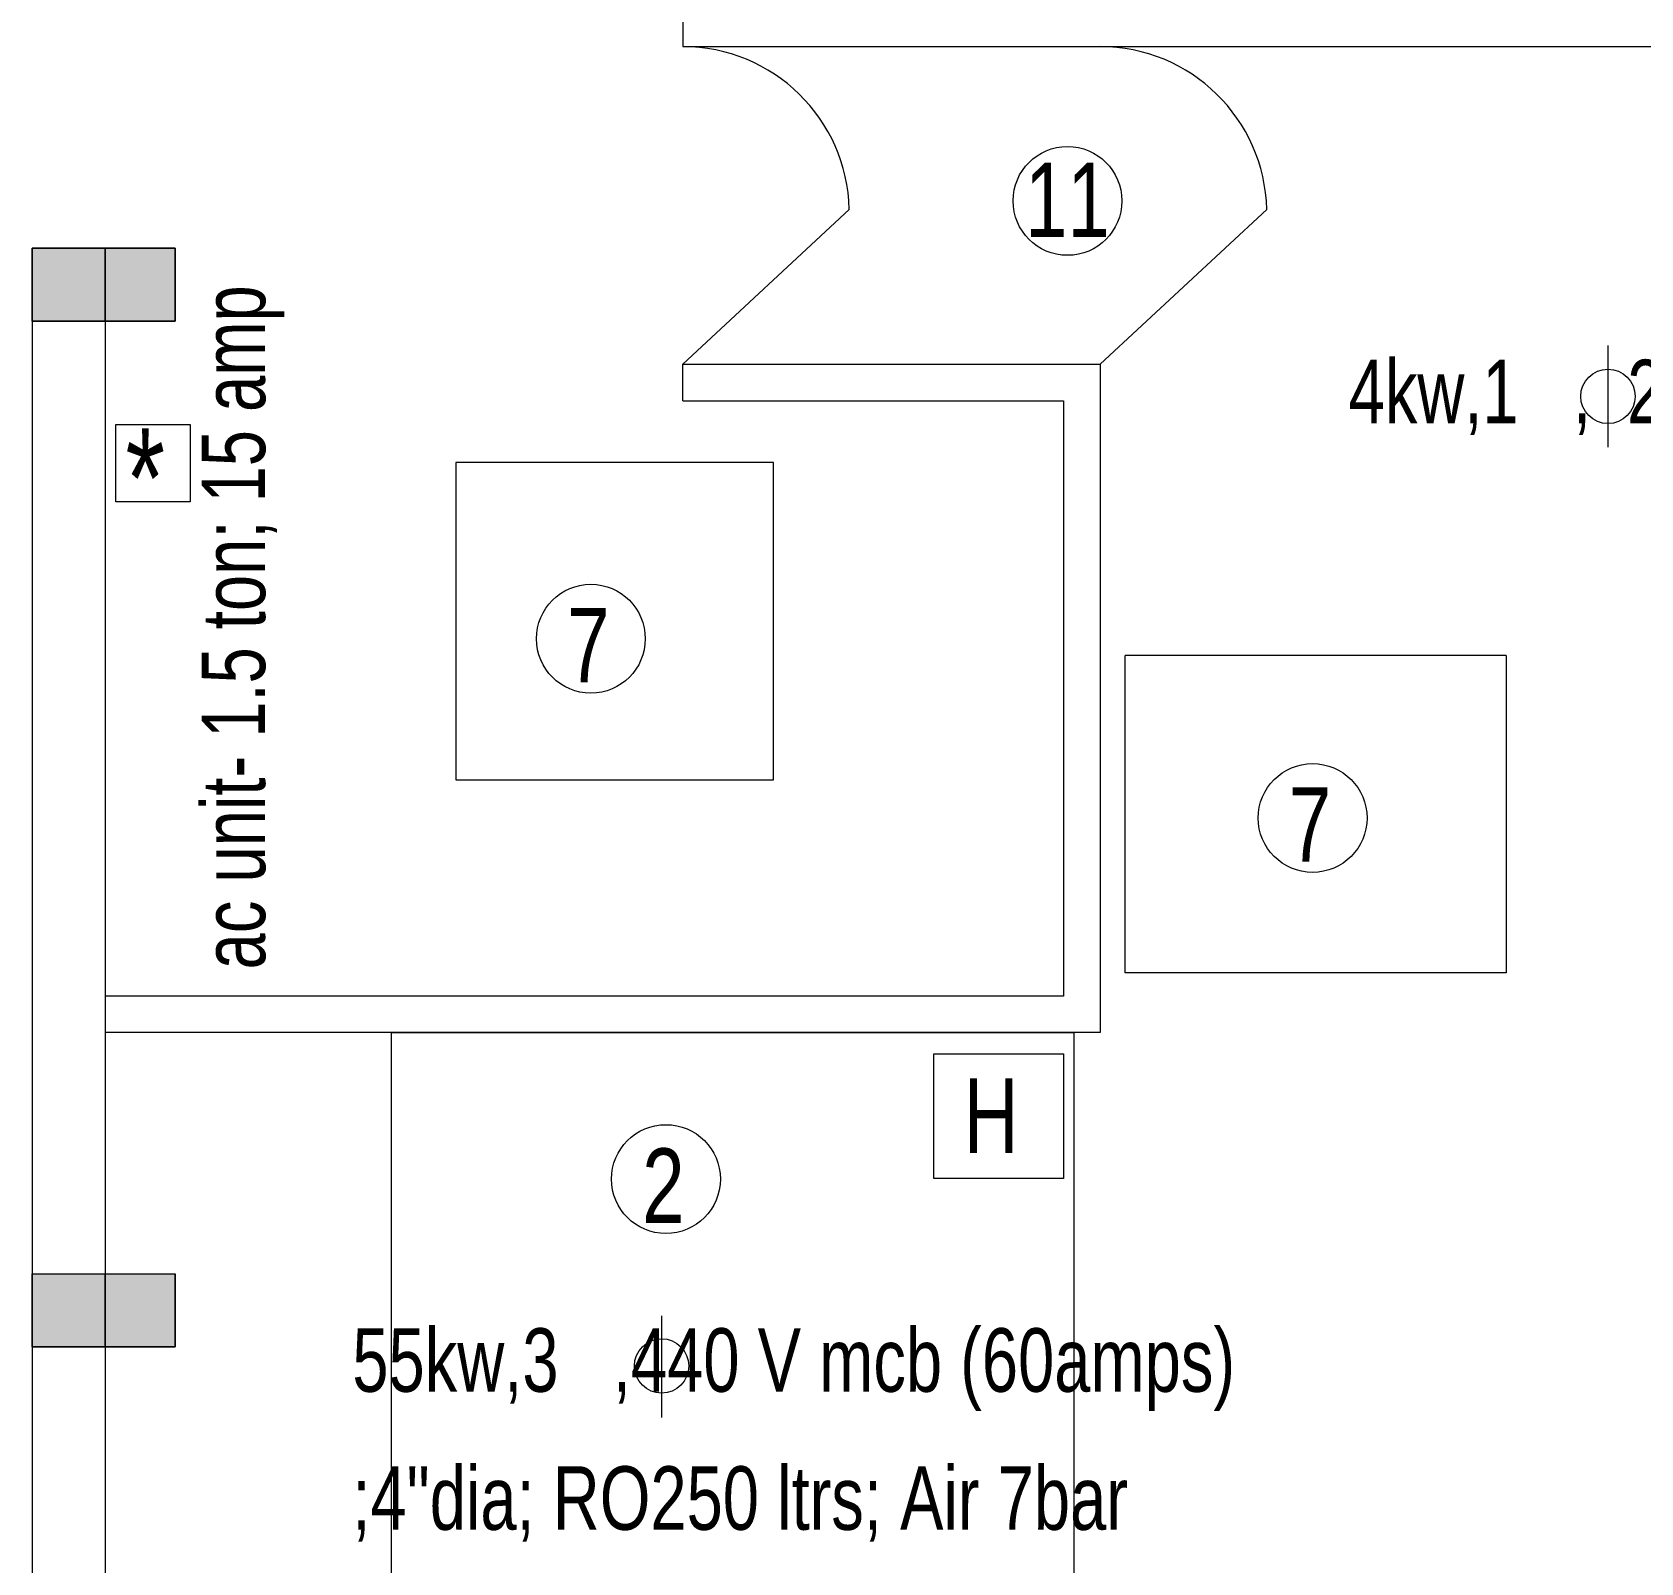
# Model space of a CAD drawing. Header units: metres. Extents: x 191982 to 427160, y -8904 to 80370.
# Drawn here: x 327170 to 332237, y 44442 to 49262 of the extents above; entities that cross this region are included whole.
import ezdxf

# ---------------------------------------------------------------- set-up
doc = ezdxf.new("R2010")
doc.units = ezdxf.units.M
doc.header["$LTSCALE"] = 700
doc.header["$MEASUREMENT"] = 0
doc.layers.get('0').update_dxf_attribs({"lineweight": 9})
for name, color, linetype, lineweight in [('elevations', 22, 'Continuous', 9), ('MAIN GATE', 7, 'Continuous', 9), ('NEW PLANS', 7, 'Continuous', 9)]:
    doc.layers.add(name, color=color, linetype=linetype, lineweight=lineweight)
doc.styles.get("Standard").update_dxf_attribs({"font": 'swisscl.ttf'})

msp = doc.modelspace()

# ---------------------------------------------------------------- hatches: boundary and pattern name
at = {"layer": 'NEW PLANS'}
for points in [[(327169.9035538616, 48581.69229437821), (327169.9035538616, 48351.69229437844), (327399.9035538616, 48351.69229437844), (327399.9035538616, 48581.69229437821)], [(327399.9035538616, 48581.69229437821), (327399.9035538616, 48351.69229437844), (327169.9035538616, 48351.69229437844), (327169.9035538616, 48581.69229437843)], [(327399.9035538616, 48581.69229437821), (327399.9035538616, 48351.69229437844), (327169.9035538616, 48351.69229437844), (327169.9035538616, 48581.69229437843)], [(327389.9035538616, 48581.69229437821), (327169.9035538616, 48581.69229437821), (327169.9035538616, 48351.69229437844), (327389.9035538616, 48351.69229437844)], [(327389.9035538616, 48581.69229437821), (327169.9035538616, 48581.69229437821), (327169.9035538616, 48351.69229437822), (327389.9035538616, 48351.69229437822)], [(327399.9035538616, 48581.69229437821), (327399.9035538616, 48351.69229437844), (327169.9035538616, 48351.69229437844), (327169.9035538616, 48581.69229437821)], [(327399.9035538616, 48581.69229437821), (327399.9035538616, 48351.69229437844), (327169.9035538616, 48351.69229437844), (327169.9035538616, 48581.69229437821)], [(327399.9035538616, 48581.69229437821), (327399.9035538616, 48351.69229437822), (327169.9035538616, 48351.69229437822), (327169.9035538616, 48581.69229437821)], [(327389.9035538616, 48581.69229437821), (327169.9035538616, 48581.69229437821), (327169.9035538616, 48351.69229437844), (327389.9035538616, 48351.69229437844)], [(327389.9035538616, 48581.69229437821), (327169.9035538616, 48581.69229437821), (327169.9035538616, 48351.69229437844), (327389.9035538616, 48351.69229437844)], [(327399.9035538616, 48581.69229437821), (327399.9035538616, 48351.69229437844), (327169.9035538616, 48351.69229437844), (327169.9035538616, 48581.69229437821)], [(327399.9035538616, 48581.69229437821), (327399.9035538616, 48351.69229437822), (327169.9035538616, 48351.69229437822), (327169.9035538616, 48581.69229437821)], [(327389.9035538616, 48581.69229437821), (327169.9035538616, 48581.69229437821), (327169.9035538616, 48351.69229437844), (327389.9035538616, 48351.69229437844)], [(327389.9035538616, 48581.69229437821), (327169.9035538616, 48581.69229437821), (327169.9035538616, 48351.69229437844), (327389.9035538616, 48351.69229437844)], [(327389.9035538616, 48581.69229437821), (327389.9035538616, 48351.69229437844), (327619.9035538616, 48351.69229437844), (327619.9035538616, 48581.69229437821)], [(327389.9035538616, 48581.69229437821), (327389.9035538616, 48351.69229437822), (327619.9035538616, 48351.69229437844), (327619.9035538616, 48581.69229437821)], [(327389.9035538616, 48581.69229437821), (327389.9035538616, 48351.69229437844), (327619.9035538616, 48351.69229437844), (327619.9035538616, 48581.69229437821)], [(327389.9035538616, 48581.69229437821), (327389.9035538616, 48351.69229437844), (327619.9035538616, 48351.69229437844), (327619.9035538616, 48581.69229437821)], [(327389.9035538616, 48581.69229437821), (327389.9035538616, 48351.69229437844), (327619.9035538616, 48351.69229437844), (327619.9035538616, 48581.69229437821)], [(327389.9035538616, 48581.69229437821), (327389.9035538616, 48351.69229437844), (327619.9035538616, 48351.69229437844), (327619.9035538616, 48581.69229437821)], [(327399.9035538616, 48581.69229437821), (327399.9035538616, 48351.69229437844), (327619.9035538616, 48351.69229437844), (327619.9035538616, 48581.69229437821)], [(327619.9035538616, 48581.69229437821), (327619.9035538616, 48351.69229437844), (327399.9035538616, 48351.69229437844), (327399.9035538616, 48581.69229437843)], [(327619.9035538616, 48581.69229437821), (327619.9035538616, 48351.69229437844), (327399.9035538616, 48351.69229437844), (327399.9035538616, 48581.69229437843)], [(327619.9035538616, 48581.69229437821), (327619.9035538616, 48351.69229437844), (327399.9035538616, 48351.69229437844), (327399.9035538616, 48581.69229437821)], [(327619.9035538616, 48581.69229437821), (327619.9035538616, 48351.69229437844), (327399.9035538616, 48351.69229437844), (327399.9035538616, 48581.69229437821)], [(327619.9035538616, 48581.69229437821), (327619.9035538616, 48351.69229437822), (327399.9035538616, 48351.69229437822), (327399.9035538616, 48581.69229437821)], [(327619.9035538616, 48581.69229437821), (327619.9035538616, 48351.69229437844), (327399.9035538616, 48351.69229437844), (327399.9035538616, 48581.69229437821)], [(327619.9035538616, 48581.69229437821), (327619.9035538616, 48351.69229437822), (327399.9035538616, 48351.69229437822), (327399.9035538616, 48581.69229437821)], [(327169.9035538616, 45351.69229437844), (327169.9035538616, 45121.69229437843), (327399.9035538616, 45121.69229437843), (327399.9035538616, 45351.69229437844)], [(327169.9035538616, 45351.69229437822), (327169.9035538616, 45121.69229437821), (327399.9035538616, 45121.69229437821), (327399.9035538616, 45351.69229437822)], [(327169.9035538616, 45351.69229437844), (327169.9035538616, 45121.69229437843), (327399.9035538616, 45121.69229437843), (327399.9035538616, 45351.69229437844)], [(327399.9035538616, 45351.69229437844), (327399.9035538616, 45121.69229437843), (327619.9035538616, 45121.69229437843), (327619.9035538616, 45351.69229437844)], [(327399.9035538616, 45351.69229437822), (327399.9035538616, 45121.69229437821), (327619.9035538616, 45121.69229437821), (327619.9035538616, 45351.69229437822)], [(327399.9035538616, 45351.69229437844), (327399.9035538616, 45121.69229437843), (327619.9035538616, 45121.69229437843), (327619.9035538616, 45351.69229437844)]]:
    msp.add_hatch(color=256, dxfattribs=at).paths.add_polyline_path(points)

# ---------------------------------------------------------------- linework, layer by layer
msp.add_lwpolyline([(330009.8515458884, 46044.44860192123), (330418.6860149684, 46044.44860192123), (330418.6860149684, 45652.19558853064), (330009.8515458884, 45652.19558853064)], close=True)
at = {"layer": 'elevations'}
for p, q in [((328504.5061536016, 47907.37099335614), (328504.5061536016, 46907.37099335613)), ((329504.5061536016, 47907.37099335614), (328504.5061536016, 47907.37099335614)), ((329504.5061536016, 46907.37099335613), (329504.5061536016, 47907.37099335614)), ((330612.8145805778, 46299.46178635947), (330612.8145805778, 47299.46178635946)), ((331812.8145805778, 47299.46178635946), (330612.8145805778, 47299.46178635946)), ((331812.8145805778, 47299.46178635946), (331812.8145805778, 46299.46178635947)), ((328504.5061536016, 46907.37099335613), (329504.5061536016, 46907.37099335613)), ((331812.8145805778, 46299.46178635947), (330612.8145805778, 46299.46178635947)), ((328301.0376516762, 46111.68200158714), (330451.0376517358, 46111.68200158714)), ((328301.0376516762, 46111.68200158714), (328301.0376516762, 43961.68200158714)), ((330451.0376517358, 46111.68200158714), (330451.0376517358, 43961.68200158714))]:
    msp.add_line(p, q, dxfattribs=at)
at = {"layer": 'MAIN GATE'}
for p, q in [((329218.8753231349, 49331.69229437821), (329218.8753231349, 49216.69229437822)), ((329218.8753231349, 49216.69229437822), (333629.9035539212, 49216.69229437822)), ((329218.8753231349, 48216.69229437821), (329743.7264925422, 48704.19229437821)), ((330533.8753231349, 48216.69229437797), (331058.7264925422, 48704.19229437799)), ((332133.301883656, 48275.50421533747), (332133.301883656, 47955.00878330754)), ((329218.8753231349, 48216.69229437821), (330533.8753231349, 48216.69229437821)), ((329218.8753231349, 48101.69229437821), (329218.8753231349, 48216.69229437821)), ((330533.8753231349, 48216.69229437821), (330533.8753231349, 46111.68200158714)), ((329218.8753231349, 48101.69229437821), (330418.8753231945, 48101.69229437821)), ((330418.8753231945, 48101.69229437821), (330418.8753231945, 46226.68200158714)), ((330418.8753231945, 46226.68200158714), (327399.9035538616, 46226.68200158714)), ((330533.8753231349, 46111.68200158714), (327399.9035538616, 46111.68200158714)), ((329152.4881104412, 45220.00051358984), (329152.4881104412, 44899.50508155991))]:
    msp.add_line(p, q, dxfattribs=at)
msp.add_lwpolyline([(327433.5164170446, 48026.74893399388), (327667.833901185, 48026.74893399388), (327667.833901185, 47783.46085649441), (327433.5164170446, 47783.46085649441)], close=True, dxfattribs=at)
for centre, radius in [((330430.9797913613, 48730.90514438404), 171.3808938954062), ((332133.3018835964, 48115.25741144842), 85.6947291113954), ((328929.694666523, 47351.98418410416), 171.3808938954062), ((331203.0776335778, 46787.45694851586), 171.3808938954062), ((329166.1334736528, 45650.28552587763), 171.3808938954062), ((329152.4881104412, 45061.88605417511), 85.6947291113954)]:
    msp.add_circle(centre, radius, dxfattribs=at)
for centre in [(329218.8753231349, 48691.69229437821), (330533.8753231349, 48691.69229437799)]:
    msp.add_arc(centre, 525.0000000000057, 1.364314150717008, 90, dxfattribs=at)
at = {"layer": 'NEW PLANS'}
for p, q in [((327169.9035538616, 48581.69229437843), (327169.9035538616, 41141.69229437844)), ((327169.9035538616, 48351.69229437844), (327169.9035538616, 48581.69229437843)), ((327169.9035538616, 48581.69229437843), (327619.9035538616, 48581.69229437843)), ((327169.9035538616, 48581.69229437843), (327619.9035538616, 48581.69229437843)), ((327169.9035538616, 48581.69229437843), (327619.9035538616, 48581.69229437843)), ((327169.9035538616, 48581.69229437843), (327619.9035538616, 48581.69229437843)), ((327169.9035538616, 48581.69229437843), (327619.9035538616, 48581.69229437843)), ((327169.9035538616, 48581.69229437843), (327619.9035538616, 48581.69229437843)), ((327169.9035538616, 48581.69229437843), (327619.9035538616, 48581.69229437843)), ((327169.9035538616, 48581.69229437843), (327619.9035538616, 48581.69229437843)), ((327169.9035538616, 48581.69229437843), (327619.9035538616, 48581.69229437843)), ((327169.9035538616, 48581.69229437843), (327619.9035538616, 48581.69229437843)), ((327169.9035538616, 48581.69229437843), (327619.9035538616, 48581.69229437843)), ((327169.9035538616, 48581.69229437843), (327619.9035538616, 48581.69229437843)), ((327169.9035538616, 48581.69229437821), (327619.9035538616, 48581.69229437821)), ((327169.9035538616, 48581.69229437821), (327619.9035538616, 48581.69229437821)), ((327169.9035538616, 48581.69229437821), (327619.9035538616, 48581.69229437821)), ((327169.9035538616, 48581.69229437821), (327619.9035538616, 48581.69229437821)), ((327169.9035538616, 48581.69229437821), (327619.9035538616, 48581.69229437821)), ((327169.9035538616, 48351.69229437844), (327169.9035538616, 48581.69229437821)), ((327169.9035538616, 48351.69229437822), (327169.9035538616, 48581.69229437821)), ((327619.9035538616, 48581.69229437843), (327169.9035538616, 48581.69229437821)), ((327619.9035538616, 48581.69229437821), (327169.9035538616, 48581.69229437821)), ((327619.9035538616, 48581.69229437821), (327169.9035538616, 48581.69229437821)), ((327619.9035538616, 48581.69229437843), (327169.9035538616, 48581.69229437821)), ((327619.9035538616, 48581.69229437821), (327169.9035538616, 48581.69229437821)), ((327619.9035538616, 48581.69229437821), (327169.9035538616, 48581.69229437821)), ((327619.9035538616, 48581.69229437821), (327169.9035538616, 48581.69229437821)), ((327619.9035538616, 48581.69229437821), (327169.9035538616, 48581.69229437821)), ((327619.9035538616, 48581.69229437821), (327169.9035538616, 48581.69229437821)), ((327169.9035538616, 48581.69229437821), (327619.9035538616, 48581.69229437821)), ((327619.9035538616, 48581.69229437821), (327169.9035538616, 48581.69229437821)), ((327619.9035538616, 48581.69229437821), (327169.9035538616, 48581.69229437821)), ((327169.9035538616, 48351.69229437844), (327169.9035538616, 48581.69229437821)), ((327169.9035538616, 48351.69229437844), (327169.9035538616, 48581.69229437821)), ((327619.9035538616, 48581.69229437821), (327169.9035538616, 48581.69229437821)), ((327619.9035538616, 48581.69229437821), (327169.9035538616, 48581.69229437821)), ((327619.9035538616, 48581.69229437821), (327169.9035538616, 48581.69229437821)), ((327619.9035538616, 48581.69229437821), (327169.9035538616, 48581.69229437821)), ((327169.9035538616, 48581.69229437821), (327619.9035538616, 48581.69229437821)), ((327619.9035538616, 48581.69229437821), (327169.9035538616, 48581.69229437821)), ((327619.9035538616, 48581.69229437821), (327169.9035538616, 48581.69229437821)), ((327169.9035538616, 48351.69229437844), (327169.9035538616, 48581.69229437821)), ((327169.9035538616, 48351.69229437844), (327169.9035538616, 48581.69229437821)), ((327399.9035538616, 48581.69229437843), (327399.9035538616, 41141.69229437844)), ((327399.9035538616, 48351.69229437844), (327399.9035538616, 48581.69229437843)), ((327619.9035538616, 48351.69229437844), (327619.9035538616, 48581.69229437821)), ((327619.9035538616, 48351.69229437844), (327619.9035538616, 48581.69229437843)), ((327619.9035538616, 48351.69229437844), (327619.9035538616, 48581.69229437843)), ((327619.9035538616, 48351.69229437844), (327619.9035538616, 48581.69229437821)), ((327619.9035538616, 48351.69229437844), (327619.9035538616, 48581.69229437821)), ((327619.9035538616, 48351.69229437822), (327619.9035538616, 48581.69229437821)), ((327619.9035538616, 48351.69229437844), (327619.9035538616, 48581.69229437821)), ((327619.9035538616, 48351.69229437822), (327619.9035538616, 48581.69229437821)), ((327169.9035538616, 48351.69229437844), (327619.9035538616, 48351.69229437844)), ((327169.9035538616, 48351.69229437844), (327619.9035538616, 48351.69229437844)), ((327169.9035538616, 48351.69229437844), (327619.9035538616, 48351.69229437844)), ((327169.9035538616, 48351.69229437844), (327619.9035538616, 48351.69229437844)), ((327169.9035538616, 48351.69229437844), (327619.9035538616, 48351.69229437844)), ((327169.9035538616, 48351.69229437844), (327619.9035538616, 48351.69229437844)), ((327169.9035538616, 48351.69229437844), (327619.9035538616, 48351.69229437844)), ((327169.9035538616, 48351.69229437844), (327619.9035538616, 48351.69229437844)), ((327169.9035538616, 48351.69229437844), (327619.9035538616, 48351.69229437844)), ((327169.9035538616, 48351.69229437844), (327619.9035538616, 48351.69229437844)), ((327169.9035538616, 48351.69229437844), (327619.9035538616, 48351.69229437844)), ((327169.9035538616, 48351.69229437844), (327619.9035538616, 48351.69229437844)), ((327169.9035538616, 48351.69229437844), (327619.9035538616, 48351.69229437844)), ((327169.9035538616, 48351.69229437844), (327619.9035538616, 48351.69229437844)), ((327169.9035538616, 48351.69229437844), (327619.9035538616, 48351.69229437844)), ((327169.9035538616, 48351.69229437844), (327619.9035538616, 48351.69229437844)), ((327169.9035538616, 48351.69229437844), (327619.9035538616, 48351.69229437844)), ((327619.9035538616, 48351.69229437844), (327169.9035538616, 48351.69229437844)), ((327619.9035538616, 48351.69229437844), (327169.9035538616, 48351.69229437844)), ((327619.9035538616, 48351.69229437844), (327169.9035538616, 48351.69229437844)), ((327619.9035538616, 48351.69229437844), (327169.9035538616, 48351.69229437844)), ((327619.9035538616, 48351.69229437822), (327169.9035538616, 48351.69229437844)), ((327619.9035538616, 48351.69229437844), (327169.9035538616, 48351.69229437844)), ((327619.9035538616, 48351.69229437844), (327169.9035538616, 48351.69229437844)), ((327619.9035538616, 48351.69229437844), (327169.9035538616, 48351.69229437844)), ((327619.9035538616, 48351.69229437844), (327169.9035538616, 48351.69229437844)), ((327619.9035538616, 48351.69229437822), (327169.9035538616, 48351.69229437822)), ((327619.9035538616, 48351.69229437822), (327169.9035538616, 48351.69229437822)), ((327619.9035538616, 48351.69229437844), (327169.9035538616, 48351.69229437844)), ((327619.9035538616, 48351.69229437844), (327169.9035538616, 48351.69229437844)), ((327619.9035538616, 48351.69229437844), (327169.9035538616, 48351.69229437844)), ((327619.9035538616, 48351.69229437844), (327169.9035538616, 48351.69229437844)), ((327619.9035538616, 48351.69229437822), (327169.9035538616, 48351.69229437822)), ((327619.9035538616, 48351.69229437822), (327169.9035538616, 48351.69229437822)), ((327169.9035538616, 45121.69229437843), (327169.9035538616, 45351.69229437844)), ((327169.9035538616, 45351.69229437844), (327619.9035538616, 45351.69229437844)), ((327169.9035538616, 45351.69229437844), (327619.9035538616, 45351.69229437844)), ((327169.9035538616, 45351.69229437844), (327619.9035538616, 45351.69229437844)), ((327169.9035538616, 45351.69229437844), (327619.9035538616, 45351.69229437844)), ((327169.9035538616, 45351.69229437844), (327619.9035538616, 45351.69229437844)), ((327169.9035538616, 45351.69229437844), (327619.9035538616, 45351.69229437844)), ((327169.9035538616, 45351.69229437844), (327619.9035538616, 45351.69229437844)), ((327169.9035538616, 45351.69229437844), (327619.9035538616, 45351.69229437844)), ((327169.9035538616, 45351.69229437844), (327619.9035538616, 45351.69229437844)), ((327169.9035538616, 45351.69229437844), (327619.9035538616, 45351.69229437844)), ((327169.9035538616, 45351.69229437844), (327619.9035538616, 45351.69229437844)), ((327169.9035538616, 45351.69229437844), (327619.9035538616, 45351.69229437844)), ((327169.9035538616, 45351.69229437844), (327619.9035538616, 45351.69229437844)), ((327169.9035538616, 45121.69229437843), (327169.9035538616, 45351.69229437844)), ((327169.9035538616, 45351.69229437844), (327619.9035538616, 45351.69229437844)), ((327169.9035538616, 45351.69229437844), (327619.9035538616, 45351.69229437844)), ((327169.9035538616, 45351.69229437844), (327619.9035538616, 45351.69229437844)), ((327169.9035538616, 45351.69229437844), (327619.9035538616, 45351.69229437844)), ((327169.9035538616, 45351.69229437822), (327619.9035538616, 45351.69229437822)), ((327169.9035538616, 45351.69229437822), (327619.9035538616, 45351.69229437822)), ((327169.9035538616, 45351.69229437822), (327619.9035538616, 45351.69229437822)), ((327169.9035538616, 45351.69229437822), (327619.9035538616, 45351.69229437844)), ((327169.9035538616, 45351.69229437822), (327619.9035538616, 45351.69229437822)), ((327169.9035538616, 45351.69229437822), (327619.9035538616, 45351.69229437844)), ((327169.9035538616, 45351.69229437822), (327619.9035538616, 45351.69229437822)), ((327169.9035538616, 45351.69229437822), (327619.9035538616, 45351.69229437822)), ((327169.9035538616, 45351.69229437822), (327619.9035538616, 45351.69229437822)), ((327169.9035538616, 45121.69229437843), (327169.9035538616, 45351.69229437844)), ((327169.9035538616, 45351.69229437844), (327619.9035538616, 45351.69229437844)), ((327169.9035538616, 45351.69229437844), (327619.9035538616, 45351.69229437844)), ((327169.9035538616, 45351.69229437844), (327619.9035538616, 45351.69229437844)), ((327169.9035538616, 45351.69229437844), (327619.9035538616, 45351.69229437844)), ((327169.9035538616, 45351.69229437844), (327619.9035538616, 45351.69229437844)), ((327169.9035538616, 45351.69229437844), (327619.9035538616, 45351.69229437844)), ((327169.9035538616, 45351.69229437844), (327619.9035538616, 45351.69229437844)), ((327169.9035538616, 45351.69229437844), (327619.9035538616, 45351.69229437844)), ((327169.9035538616, 45351.69229437844), (327619.9035538616, 45351.69229437844)), ((327169.9035538616, 45351.69229437844), (327619.9035538616, 45351.69229437844)), ((327399.9035538616, 45121.69229437843), (327399.9035538616, 45351.69229437844)), ((327399.9035538616, 45121.69229437843), (327399.9035538616, 45351.69229437844)), ((327399.9035538616, 45121.69229437843), (327399.9035538616, 45351.69229437844)), ((327619.9035538616, 45121.69229437843), (327619.9035538616, 45351.69229437844)), ((327619.9035538616, 45121.69229437821), (327619.9035538616, 45351.69229437822)), ((327619.9035538616, 45121.69229437843), (327619.9035538616, 45351.69229437844)), ((327169.9035538616, 45121.69229437843), (327619.9035538616, 45121.69229437843)), ((327169.9035538616, 45121.69229437843), (327619.9035538616, 45121.69229437843)), ((327169.9035538616, 45121.69229437843), (327619.9035538616, 45121.69229437843)), ((327169.9035538616, 45121.69229437843), (327619.9035538616, 45121.69229437843)), ((327169.9035538616, 45121.69229437843), (327619.9035538616, 45121.69229437843)), ((327169.9035538616, 45121.69229437843), (327619.9035538616, 45121.69229437843)), ((327169.9035538616, 45121.69229437843), (327619.9035538616, 45121.69229437843)), ((327169.9035538616, 45121.69229437843), (327619.9035538616, 45121.69229437843)), ((327169.9035538616, 45121.69229437843), (327619.9035538616, 45121.69229437843)), ((327169.9035538616, 45121.69229437843), (327619.9035538616, 45121.69229437843)), ((327169.9035538616, 45121.69229437843), (327619.9035538616, 45121.69229437843)), ((327169.9035538616, 45121.69229437843), (327619.9035538616, 45121.69229437843)), ((327169.9035538616, 45121.69229437843), (327619.9035538616, 45121.69229437843)), ((327169.9035538616, 45121.69229437843), (327619.9035538616, 45121.69229437843)), ((327169.9035538616, 45121.69229437843), (327619.9035538616, 45121.69229437843)), ((327169.9035538616, 45121.69229437843), (327619.9035538616, 45121.69229437843)), ((327169.9035538616, 45121.69229437843), (327619.9035538616, 45121.69229437843)), ((327169.9035538616, 45121.69229437843), (327619.9035538616, 45121.69229437843)), ((327169.9035538616, 45121.69229437843), (327619.9035538616, 45121.69229437843)), ((327169.9035538616, 45121.69229437843), (327619.9035538616, 45121.69229437843)), ((327169.9035538616, 45121.69229437843), (327619.9035538616, 45121.69229437843)), ((327169.9035538616, 45121.69229437843), (327619.9035538616, 45121.69229437843)), ((327169.9035538616, 45121.69229437843), (327619.9035538616, 45121.69229437843)), ((327169.9035538616, 45121.69229437843), (327619.9035538616, 45121.69229437843)), ((327169.9035538616, 45121.69229437843), (327619.9035538616, 45121.69229437843)), ((327169.9035538616, 45121.69229437821), (327619.9035538616, 45121.69229437821)), ((327169.9035538616, 45121.69229437843), (327619.9035538616, 45121.69229437843)), ((327169.9035538616, 45121.69229437843), (327619.9035538616, 45121.69229437843)), ((327169.9035538616, 45121.69229437843), (327619.9035538616, 45121.69229437843)), ((327169.9035538616, 45121.69229437843), (327619.9035538616, 45121.69229437843)), ((327169.9035538616, 45121.69229437843), (327619.9035538616, 45121.69229437843)), ((327169.9035538616, 45121.69229437843), (327619.9035538616, 45121.69229437843)), ((327169.9035538616, 45121.69229437843), (327619.9035538616, 45121.69229437843)), ((327169.9035538616, 45121.69229437843), (327619.9035538616, 45121.69229437843)), ((327169.9035538616, 45121.69229437843), (327619.9035538616, 45121.69229437843)), ((327169.9035538616, 45121.69229437843), (327619.9035538616, 45121.69229437843))]:
    msp.add_line(p, q, dxfattribs=at)
for points in [[(327169.9035538616, 48351.69229437844), (327169.9035538616, 48581.69229437821), (327619.9035538616, 48581.69229437821), (327619.9035538616, 48351.69229437844)], [(327169.9035538616, 48351.69229437844), (327169.9035538616, 48581.69229437843), (327619.9035538616, 48581.69229437843), (327619.9035538616, 48351.69229437844)], [(327169.9035538616, 48351.69229437844), (327169.9035538616, 48581.69229437843), (327619.9035538616, 48581.69229437843), (327619.9035538616, 48351.69229437844)], [(327619.9035538616, 48351.69229437844), (327619.9035538616, 48581.69229437821), (327169.9035538616, 48581.69229437821), (327169.9035538616, 48351.69229437844)], [(327619.9035538616, 48351.69229437822), (327619.9035538616, 48581.69229437821), (327169.9035538616, 48581.69229437821), (327169.9035538616, 48351.69229437822)], [(327169.9035538616, 48351.69229437844), (327169.9035538616, 48581.69229437821), (327619.9035538616, 48581.69229437821), (327619.9035538616, 48351.69229437844)], [(327169.9035538616, 48351.69229437844), (327169.9035538616, 48581.69229437821), (327619.9035538616, 48581.69229437821), (327619.9035538616, 48351.69229437844)], [(327169.9035538616, 48351.69229437822), (327169.9035538616, 48581.69229437821), (327619.9035538616, 48581.69229437821), (327619.9035538616, 48351.69229437822)], [(327619.9035538616, 48351.69229437844), (327619.9035538616, 48581.69229437821), (327169.9035538616, 48581.69229437821), (327169.9035538616, 48351.69229437844)], [(327619.9035538616, 48351.69229437844), (327619.9035538616, 48581.69229437821), (327169.9035538616, 48581.69229437821), (327169.9035538616, 48351.69229437844)], [(327169.9035538616, 48351.69229437844), (327169.9035538616, 48581.69229437821), (327619.9035538616, 48581.69229437821), (327619.9035538616, 48351.69229437844)], [(327169.9035538616, 48351.69229437822), (327169.9035538616, 48581.69229437821), (327619.9035538616, 48581.69229437821), (327619.9035538616, 48351.69229437822)], [(327619.9035538616, 48351.69229437844), (327619.9035538616, 48581.69229437821), (327169.9035538616, 48581.69229437821), (327169.9035538616, 48351.69229437844)], [(327619.9035538616, 48351.69229437844), (327619.9035538616, 48581.69229437821), (327169.9035538616, 48581.69229437821), (327169.9035538616, 48351.69229437844)], [(327169.9035538616, 45121.69229437843), (327169.9035538616, 45351.69229437844), (327619.9035538616, 45351.69229437844), (327619.9035538616, 45121.69229437843)], [(327169.9035538616, 45121.69229437821), (327169.9035538616, 45351.69229437822), (327619.9035538616, 45351.69229437822), (327619.9035538616, 45121.69229437821)], [(327169.9035538616, 45121.69229437843), (327169.9035538616, 45351.69229437844), (327619.9035538616, 45351.69229437844), (327619.9035538616, 45121.69229437843)]]:
    msp.add_lwpolyline(points, close=True, dxfattribs=at)

# ---------------------------------------------------------------- texts
at = {"attachment_point": 1}
for s, insert, char_height, width in [('11', (330297.3006448927, 48851.065967583), 234.375, 128.7431890431776), ('*', (327463.8105513635, 48014.13631683906), 312.5, 171.6575853909035), ('7', (328854.9310207548, 47448.60022595679), 234.375, 128.7431890431776), ('7', (331128.31398775, 46884.07299036827), 234.375, 128.7431890431776), ('H', (330103.7016615453, 45967.14547961709), 234.375, 128.7431890431776), ('2', (329091.3698278251, 45746.90156773003), 234.375, 128.7431890431776)]:
    msp.add_mtext(s, dxfattribs=dict(at, insert=insert, char_height=char_height, width=width))
at = {"layer": 'NEW PLANS'}
msp.add_text('ac unit- 1.5 ton; 15 amp', height=200, rotation=90, dxfattribs=at).set_placement((327903.7909514489, 46310.67907951624))
for s, p in [('4kw,1   ,  2 nos of 15amps, Air 7', (331316.5206710281, 48030.58665413331)), ('55kw,3   ,440 V mcb (60amps)', (328178.3515841546, 44980.5766106226)), (';4"dia; RO250 ltrs; Air 7bar', (328178.3515841546, 44545.83040607293))]:
    msp.add_text(s, height=200, dxfattribs=at).set_placement(p)

doc.saveas('drawing.dxf')
